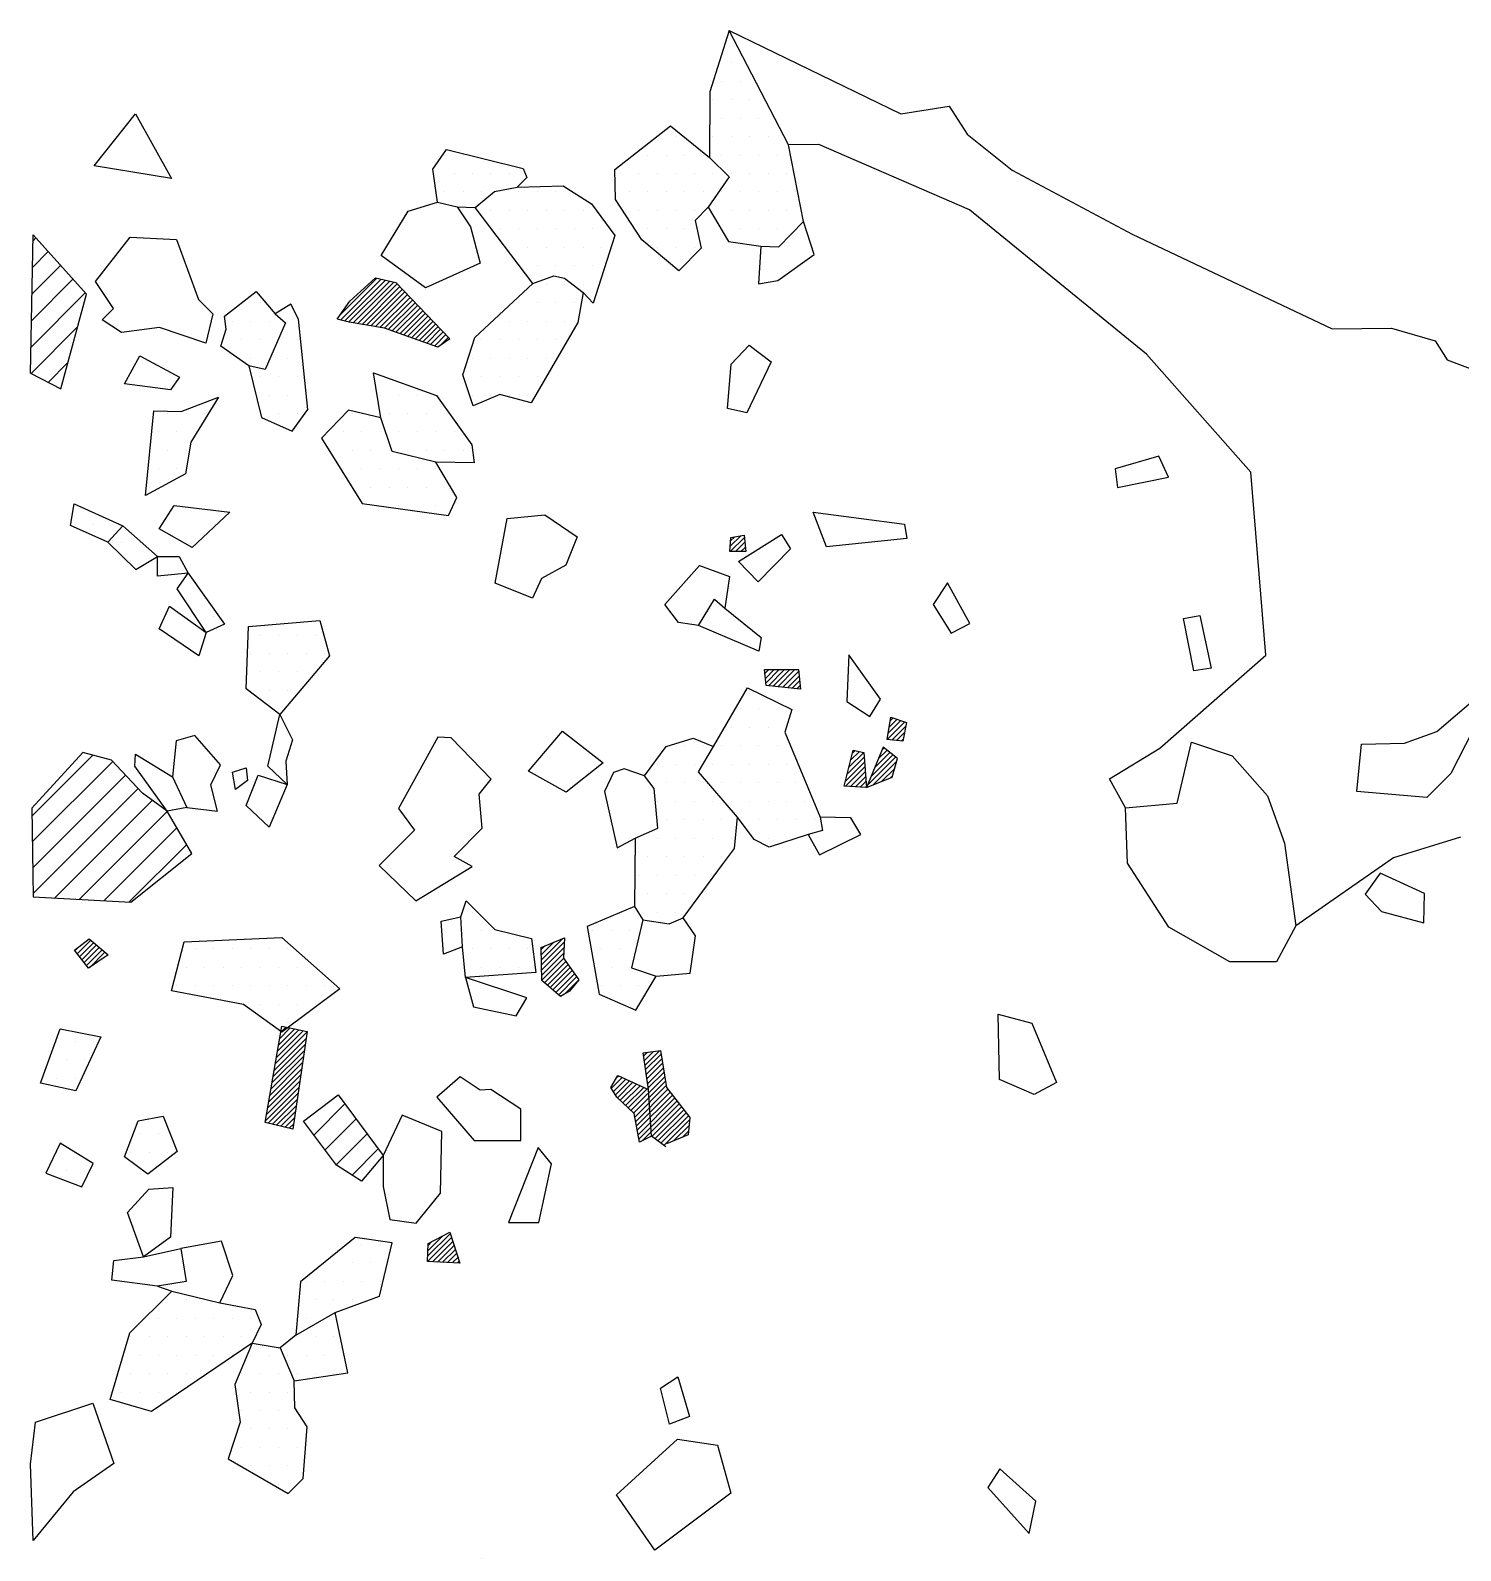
# Model space of a CAD drawing. Header units: metres. Extents: x -0.01 to 2, y -18.5 to -15.97.
# Drawn here: x -0.005 to 0.962, y -16.995 to -15.966 of the extents above; entities that cross this region are included whole.
import ezdxf

# ---------------------------------------------------------------- set-up
doc = ezdxf.new("R2010")
doc.units = ezdxf.units.M
doc.header["$LTSCALE"] = 25
doc.header["$MEASUREMENT"] = 0
doc.layers.get('0').update_dxf_attribs({"linetype": 'CONTINUOUS'})
for name, color, linetype in [('BEFUND', 1, 'CONTINUOUS'), ('FEUER', 1, 'CONTINUOUS'), ('KNOCHEN', 2, 'CONTINUOUS'), ('KNOCHENSCHRAFF', 2, 'CONTINUOUS'), ('STEINE', 4, 'CONTINUOUS'), ('STEINESCHRAFF', 4, 'CONTINUOUS')]:
    doc.layers.add(name, color=color, linetype=linetype)

# ---------------------------------------------------------------- blocks, each defined once
blk = doc.blocks.new('*X13')
at = {"color": 0}
for p, q in [((20.4, -1615.84), (22.9, -1613.34)), ((20.43, -1616.17), (23.19, -1613.41)), ((20.71, -1616.24), (23.48, -1613.47)), ((20.99, -1616.31), (23.77, -1613.54)), ((21.29, -1616.37), (24.06, -1613.6)), ((21.59, -1616.42), (24.28, -1613.73)), ((21.9, -1616.47), (24.45, -1613.91)), ((22.2, -1616.52), (24.63, -1614.09)), ((22.5, -1616.57), (24.8, -1614.27)), ((22.8, -1616.62), (24.97, -1614.45)), ((23.1, -1616.68), (25.15, -1614.64)), ((23.41, -1616.73), (25.32, -1614.82)), ((23.67, -1616.82), (25.49, -1615)), ((23.93, -1616.91), (25.66, -1615.18)), ((24.19, -1617), (25.84, -1615.36)), ((24.45, -1617.1), (26.01, -1615.54)), ((24.71, -1617.19), (26.18, -1615.72)), ((24.98, -1617.28), (26.36, -1615.9)), ((25.24, -1617.37), (26.53, -1616.08)), ((25.5, -1617.46), (26.7, -1616.26)), ((25.76, -1617.56), (26.88, -1616.44)), ((26.02, -1617.65), (27.05, -1616.62)), ((26.28, -1617.74), (27.22, -1616.8)), ((26.54, -1617.83), (27.4, -1616.98)), ((26.8, -1617.93), (27.57, -1617.16)), ((27.21, -1617.88), (27.74, -1617.34)), ((46.82, -1631.49), (47.55, -1630.77)), ((46.82, -1631.85), (47.78, -1630.89)), ((46.84, -1631.12), (47.12, -1630.84)), ((47.17, -1631.85), (47.81, -1631.21)), ((47.53, -1631.85), (47.84, -1631.54)), ((49.16, -1640.11), (49.44, -1639.84)), ((49.2, -1640.44), (49.79, -1639.84)), ((49.23, -1640.76), (50.14, -1639.84)), ((49.41, -1640.93), (50.5, -1639.84)), ((49.73, -1640.96), (50.85, -1639.84)), ((50.05, -1641), (51.2, -1639.84)), ((50.37, -1641.03), (51.44, -1639.96)), ((50.69, -1641.07), (51.48, -1640.28)), ((51, -1641.1), (51.51, -1640.59)), ((51.32, -1641.14), (51.55, -1640.91)), ((57.43, -1644.58), (58.64, -1643.37)), ((57.5, -1644.15), (58.37, -1643.28)), ((57.57, -1643.73), (58.11, -1643.19)), ((57.64, -1643.3), (57.84, -1643.1)), ((57.75, -1644.61), (58.7, -1643.66)), ((58.07, -1644.64), (58.61, -1644.1)), ((58.4, -1644.67), (58.52, -1644.54)), ((54.85, -1646.45), (55.85, -1645.45)), ((54.96, -1645.98), (55.57, -1645.38)), ((55.08, -1645.51), (55.27, -1645.32)), ((56.37, -1647.05), (57.82, -1645.6)), ((56.62, -1646.45), (57.62, -1645.44)), ((56.86, -1645.85), (57.43, -1645.29)), ((57.1, -1645.26), (57.23, -1645.13)), ((54.61, -1647.4), (55.91, -1646.1)), ((54.62, -1647.74), (55.93, -1646.43)), ((54.73, -1646.92), (55.88, -1645.77)), ((56.13, -1647.65), (58.02, -1645.75)), ((56.46, -1647.66), (58.09, -1646.04)), ((57.06, -1647.42), (57.95, -1646.53)), ((54.95, -1647.76), (55.96, -1646.75)), ((55.29, -1647.78), (55.99, -1647.08)), ((55.62, -1647.8), (56.02, -1647.4)), ((55.95, -1647.83), (56.04, -1647.73)), ((57.66, -1647.17), (57.81, -1647.03)), ((109.18, -1655.05), (111.31, -1652.92)), ((109.56, -1654.32), (110.99, -1652.89)), ((109.97, -1653.55), (110.66, -1652.86)), ((108.43, -1656.5), (111.81, -1653.13)), ((108.81, -1655.78), (111.64, -1652.94)), ((111.07, -1654.23), (111.83, -1653.46)), ((111.71, -1653.94), (111.85, -1653.8)), ((112.37, -1654.68), (113.11, -1653.95)), ((112.53, -1654.18), (112.8, -1653.9)), ((108.06, -1657.23), (110.78, -1654.51)), ((112.07, -1655.69), (113.72, -1654.05)), ((112.22, -1655.19), (113.41, -1654)), ((112.33, -1655.79), (114.02, -1654.1)), ((112.65, -1655.82), (114.32, -1654.15)), ((112.97, -1655.86), (114.63, -1654.2)), ((113.28, -1655.9), (114.74, -1654.44)), ((113.6, -1655.93), (114.57, -1654.96)), ((108.38, -1657.27), (110.61, -1655.03)), ((108.74, -1657.26), (110.45, -1655.55)), ((113.92, -1655.97), (114.41, -1655.48)), ((114.23, -1656.01), (114.25, -1655.99)), ((109.1, -1657.25), (110.29, -1656.07)), ((109.47, -1657.24), (110.12, -1656.58)), ((34.04, -1659.48), (35.48, -1658.04)), ((109.83, -1657.23), (109.96, -1657.1)), ((111.11, -1658.78), (112.4, -1657.48)), ((111.14, -1659.1), (112.76, -1657.48)), ((111.58, -1657.6), (111.7, -1657.48)), ((111.67, -1657.86), (112.05, -1657.48)), ((112.34, -1658.26), (113.11, -1657.48)), ((112.65, -1658.29), (113.46, -1657.48)), ((112.97, -1658.33), (113.82, -1657.49)), ((113.29, -1658.37), (113.94, -1657.72)), ((2.46, -1658.88), (2.76, -1658.58)), ((2.62, -1659.08), (3.54, -1658.16)), ((2.78, -1659.28), (3.74, -1658.32)), ((2.93, -1659.48), (3.93, -1658.48)), ((3.09, -1659.67), (4.12, -1658.64)), ((3.24, -1659.87), (4.31, -1658.8)), ((3.45, -1660.02), (4.5, -1658.97)), ((34.02, -1658.79), (34.26, -1658.55)), ((34.03, -1659.14), (34.87, -1658.3)), ((34.04, -1659.83), (35.58, -1658.29)), ((34.05, -1660.18), (35.57, -1658.66)), ((34.06, -1660.52), (35.56, -1659.03)), ((111.17, -1659.42), (112.2, -1658.4)), ((111.28, -1659.67), (112.16, -1658.79)), ((111.49, -1659.81), (112.31, -1659)), ((112.59, -1660.48), (114.24, -1658.83)), ((112.87, -1660.55), (114.43, -1659)), ((113.55, -1658.46), (113.94, -1658.07)), ((113.62, -1658.74), (113.94, -1658.43)), ((113.7, -1659.02), (114.06, -1658.66)), ((4.6, -1659.22), (4.7, -1659.13)), ((34.07, -1660.87), (35.55, -1659.38)), ((34.25, -1661.04), (35.7, -1659.59)), ((34.44, -1661.2), (35.84, -1659.8)), ((34.63, -1661.37), (35.99, -1660.01)), ((111.71, -1659.94), (112.49, -1659.17)), ((111.93, -1660.08), (112.67, -1659.34)), ((112.15, -1660.21), (112.86, -1659.51)), ((112.37, -1660.35), (113.43, -1659.29)), ((113.4, -1660.38), (114.24, -1659.54)), ((113.93, -1660.2), (114.01, -1660.12)), ((34.82, -1661.53), (36.13, -1660.22)), ((35.01, -1661.69), (36.27, -1660.43)), ((35.21, -1661.85), (36.42, -1660.64)), ((35.6, -1661.81), (36.53, -1660.88)), ((16.17, -1665.68), (17.63, -1664.22)), ((16.24, -1665.26), (17.34, -1664.16)), ((16.32, -1664.83), (17.04, -1664.1)), ((16.39, -1664.4), (16.75, -1664.04)), ((15.88, -1667.39), (18.07, -1665.2)), ((15.95, -1666.97), (18.13, -1664.79)), ((16.02, -1666.54), (18.19, -1664.37)), ((16.1, -1666.11), (17.92, -1664.29)), ((15.73, -1668.25), (17.94, -1666.03)), ((15.8, -1667.82), (18.01, -1665.62)), ((40.96, -1665.99), (41.21, -1665.74)), ((41.01, -1666.3), (41.62, -1665.69)), ((41.05, -1666.61), (42.02, -1665.64)), ((41.09, -1666.92), (42.14, -1665.87)), ((41.14, -1667.23), (42.19, -1666.18)), ((15.51, -1669.53), (17.76, -1667.27)), ((15.58, -1669.1), (17.82, -1666.86)), ((15.65, -1668.67), (17.88, -1666.44)), ((41.18, -1667.54), (42.24, -1666.48)), ((41.23, -1667.85), (42.29, -1666.79)), ((41.27, -1668.16), (42.34, -1667.09)), ((15.36, -1670.38), (17.64, -1668.1)), ((15.43, -1669.96), (17.7, -1667.69)), ((38.78, -1668.18), (39.51, -1667.45)), ((38.91, -1668.4), (39.75, -1667.56)), ((39.05, -1668.62), (39.99, -1667.67)), ((39.08, -1667.53), (39.27, -1667.34)), ((39.19, -1668.82), (40.23, -1667.78)), ((39.37, -1669), (40.47, -1667.9)), ((39.55, -1669.17), (40.72, -1668.01)), ((39.74, -1669.34), (40.96, -1668.12)), ((39.92, -1669.51), (41.2, -1668.23)), ((40.1, -1669.69), (42.39, -1667.4)), ((40.28, -1669.86), (42.44, -1667.7)), ((40.36, -1670.13), (42.49, -1668)), ((40.42, -1670.43), (42.6, -1668.24)), ((15.55, -1670.55), (17.58, -1668.52)), ((15.83, -1670.62), (17.52, -1668.93)), ((16.12, -1670.68), (17.46, -1669.35)), ((40.47, -1670.73), (42.76, -1668.44)), ((40.53, -1671.03), (42.91, -1668.64)), ((40.58, -1671.33), (43.06, -1668.84)), ((40.63, -1671.62), (43.22, -1669.04)), ((40.88, -1671.73), (43.37, -1669.24)), ((16.4, -1670.75), (17.4, -1669.76)), ((16.69, -1670.82), (17.34, -1670.17)), ((41.52, -1671.45), (43.53, -1669.44)), ((41.72, -1671.6), (43.68, -1669.64)), ((41.92, -1671.75), (43.84, -1669.84)), ((42.13, -1671.9), (43.99, -1670.04)), ((42.33, -1672.05), (44.07, -1670.31)), ((16.97, -1670.89), (17.28, -1670.59)), ((43, -1671.73), (44.04, -1670.7)), ((43.61, -1671.48), (44, -1671.09)), ((26.34, -1679.56), (27.88, -1678.02)), ((26.34, -1679.91), (27.96, -1678.29)), ((26.35, -1679.19), (27.36, -1678.18)), ((26.37, -1678.82), (26.63, -1678.56)), ((26.67, -1679.93), (28.05, -1678.55)), ((27.01, -1679.95), (28.13, -1678.82)), ((27.35, -1679.96), (28.22, -1679.09)), ((27.69, -1679.98), (28.3, -1679.36)), ((28.02, -1679.99), (28.39, -1679.63)), ((28.36, -1680.01), (28.47, -1679.9))]:
    blk.add_line(p, q, dxfattribs=at)
blk = doc.blocks.new('*X19')
at = {"color": 0}
for p, q in [((-0.37, -1610.81), (-0.18, -1610.61)), ((-0.4, -1612.61), (0.66, -1611.54)), ((-0.43, -1614.4), (1.49, -1612.48)), ((-0.46, -1616.2), (2.33, -1613.41)), ((-0.49, -1618), (3.17, -1614.34)), ((-0.5, -1619.78), (2.65, -1616.63)), ((0.66, -1620.39), (1.99, -1619.05)), ((-0.44, -1649.77), (3.69, -1645.64)), ((-0.42, -1651.51), (5.03, -1646.06)), ((-0.39, -1653.25), (5.88, -1646.98)), ((-0.36, -1654.99), (6.74, -1647.89)), ((1.1, -1655.3), (7.7, -1648.7)), ((2.77, -1655.39), (8.72, -1649.45)), ((4.45, -1655.48), (9.37, -1650.56)), ((6.13, -1655.57), (10.03, -1651.68)), ((18.65, -1671.34), (20.74, -1669.24)), ((19.4, -1672.35), (21.5, -1670.26)), ((20.15, -1673.37), (22.25, -1671.27)), ((21.22, -1674.07), (23, -1672.29))]:
    blk.add_line(p, q, dxfattribs=at)
blk = doc.blocks.new('*X21')
at = {"color": 0}
for p, q in [((21.875, -1678.75), (21.875, -1678.75)), ((23.125, -1678.75), (23.125, -1678.75)), ((20, -1680), (20, -1680)), ((21.25, -1680), (21.25, -1680)), ((22.5, -1680), (22.5, -1680)), ((18.125, -1681.25), (18.125, -1681.25)), ((19.375, -1681.25), (19.375, -1681.25)), ((20.625, -1681.25), (20.625, -1681.25)), ((21.875, -1681.25), (21.875, -1681.25)), ((23.125, -1681.25), (23.125, -1681.25)), ((8.75, -1682.5), (8.75, -1682.5)), ((10, -1682.5), (10, -1682.5)), ((11.25, -1682.5), (11.25, -1682.5)), ((18.75, -1682.5), (18.75, -1682.5)), ((20, -1682.5), (20, -1682.5)), ((21.25, -1682.5), (21.25, -1682.5)), ((8.125, -1683.75), (8.125, -1683.75)), ((9.375, -1683.75), (9.375, -1683.75)), ((10.625, -1683.75), (10.625, -1683.75)), ((11.875, -1683.75), (11.875, -1683.75)), ((13.125, -1683.75), (13.125, -1683.75)), ((14.375, -1683.75), (14.375, -1683.75)), ((18.125, -1683.75), (18.125, -1683.75)), ((19.375, -1683.75), (19.375, -1683.75)), ((6.25, -1685), (6.25, -1685)), ((7.5, -1685), (7.5, -1685)), ((8.75, -1685), (8.75, -1685)), ((10, -1685), (10, -1685)), ((11.25, -1685), (11.25, -1685)), ((12.5, -1685), (12.5, -1685)), ((13.75, -1685), (13.75, -1685)), ((17.5, -1685), (17.5, -1685)), ((18.75, -1685), (18.75, -1685)), ((20, -1685), (20, -1685)), ((6.875, -1686.25), (6.875, -1686.25)), ((8.125, -1686.25), (8.125, -1686.25)), ((9.375, -1686.25), (9.375, -1686.25)), ((10.625, -1686.25), (10.625, -1686.25)), ((11.875, -1686.25), (11.875, -1686.25)), ((13.125, -1686.25), (13.125, -1686.25)), ((14.375, -1686.25), (14.375, -1686.25)), ((15.625, -1686.25), (15.625, -1686.25)), ((16.875, -1686.25), (16.875, -1686.25)), ((18.125, -1686.25), (18.125, -1686.25)), ((19.375, -1686.25), (19.375, -1686.25)), ((20.625, -1686.25), (20.625, -1686.25)), ((6.25, -1687.5), (6.25, -1687.5)), ((7.5, -1687.5), (7.5, -1687.5)), ((8.75, -1687.5), (8.75, -1687.5)), ((10, -1687.5), (10, -1687.5)), ((11.25, -1687.5), (11.25, -1687.5)), ((13.75, -1687.5), (13.75, -1687.5)), ((15, -1687.5), (15, -1687.5)), ((16.25, -1687.5), (16.25, -1687.5)), ((17.5, -1687.5), (17.5, -1687.5)), ((18.75, -1687.5), (18.75, -1687.5)), ((20, -1687.5), (20, -1687.5)), ((5.625, -1688.75), (5.625, -1688.75)), ((6.875, -1688.75), (6.875, -1688.75)), ((8.125, -1688.75), (8.125, -1688.75)), ((9.375, -1688.75), (9.375, -1688.75)), ((14.375, -1688.75), (14.375, -1688.75)), ((15.625, -1688.75), (15.625, -1688.75)), ((16.875, -1688.75), (16.875, -1688.75)), ((7.5, -1690), (7.5, -1690)), ((13.75, -1690), (13.75, -1690)), ((15, -1690), (15, -1690)), ((16.25, -1690), (16.25, -1690)), ((14.375, -1691.25), (14.375, -1691.25)), ((15.625, -1691.25), (15.625, -1691.25)), ((16.875, -1691.25), (16.875, -1691.25)), ((18.125, -1691.25), (18.125, -1691.25)), ((13.75, -1692.5), (13.75, -1692.5)), ((15, -1692.5), (15, -1692.5)), ((16.25, -1692.5), (16.25, -1692.5)), ((17.5, -1692.5), (17.5, -1692.5)), ((14.375, -1693.75), (14.375, -1693.75)), ((15.625, -1693.75), (15.625, -1693.75)), ((16.875, -1693.75), (16.875, -1693.75)), ((16.25, -1695), (16.25, -1695)), ((17.5, -1695), (17.5, -1695)), ((30, -1700), (30, -1700)), ((25.625, -1701.25), (25.625, -1701.25)), ((26.875, -1701.25), (26.875, -1701.25)), ((28.125, -1701.25), (28.125, -1701.25)), ((29.375, -1701.25), (29.375, -1701.25)), ((30.625, -1701.25), (30.625, -1701.25)), ((21.25, -1702.5), (21.25, -1702.5)), ((22.5, -1702.5), (22.5, -1702.5)), ((25, -1702.5), (25, -1702.5)), ((26.25, -1702.5), (26.25, -1702.5)), ((27.5, -1702.5), (27.5, -1702.5)), ((28.75, -1702.5), (28.75, -1702.5)), ((30, -1702.5), (30, -1702.5)), ((19.375, -1703.75), (19.375, -1703.75)), ((20.625, -1703.75), (20.625, -1703.75)), ((21.875, -1703.75), (21.875, -1703.75)), ((23.125, -1703.75), (23.125, -1703.75)), ((24.375, -1703.75), (24.375, -1703.75)), ((25.625, -1703.75), (25.625, -1703.75)), ((26.875, -1703.75), (26.875, -1703.75)), ((28.125, -1703.75), (28.125, -1703.75)), ((29.375, -1703.75), (29.375, -1703.75)), ((18.75, -1705), (18.75, -1705)), ((20, -1705), (20, -1705)), ((23.75, -1705), (23.75, -1705)), ((25, -1705), (25, -1705)), ((26.25, -1705), (26.25, -1705)), ((27.5, -1705), (27.5, -1705)), ((28.75, -1705), (28.75, -1705)), ((24.375, -1706.25), (24.375, -1706.25)), ((25.625, -1706.25), (25.625, -1706.25)), ((26.875, -1706.25), (26.875, -1706.25)), ((28.125, -1706.25), (28.125, -1706.25)), ((23.75, -1707.5), (23.75, -1707.5)), ((25, -1707.5), (25, -1707.5)), ((26.25, -1707.5), (26.25, -1707.5)), ((27.5, -1707.5), (27.5, -1707.5)), ((25.625, -1708.75), (25.625, -1708.75)), ((69.375, -1708.75), (69.375, -1708.75)), ((70.625, -1708.75), (70.625, -1708.75)), ((71.875, -1708.75), (71.875, -1708.75)), ((68.75, -1710), (68.75, -1710)), ((70, -1710), (70, -1710)), ((71.25, -1710), (71.25, -1710)), ((72.5, -1710), (72.5, -1710)), ((68.125, -1711.25), (68.125, -1711.25)), ((69.375, -1711.25), (69.375, -1711.25)), ((70.625, -1711.25), (70.625, -1711.25)), ((71.875, -1711.25), (71.875, -1711.25)), ((68.75, -1712.5), (68.75, -1712.5)), ((70, -1712.5), (70, -1712.5)), ((71.25, -1712.5), (71.25, -1712.5)), ((72.5, -1712.5), (72.5, -1712.5)), ((71.875, -1713.75), (71.875, -1713.75)), ((41.25, -1715), (41.25, -1715)), ((40.625, -1716.25), (40.625, -1716.25)), ((41.875, -1716.25), (41.875, -1716.25)), ((43.125, -1716.25), (43.125, -1716.25)), ((38.75, -1717.5), (38.75, -1717.5)), ((40, -1717.5), (40, -1717.5)), ((41.25, -1717.5), (41.25, -1717.5)), ((42.5, -1717.5), (42.5, -1717.5)), ((43.75, -1717.5), (43.75, -1717.5)), ((38.125, -1718.75), (38.125, -1718.75)), ((39.375, -1718.75), (39.375, -1718.75)), ((40.625, -1718.75), (40.625, -1718.75)), ((41.875, -1718.75), (41.875, -1718.75)), ((43.125, -1718.75), (43.125, -1718.75)), ((37.5, -1720), (37.5, -1720)), ((38.75, -1720), (38.75, -1720)), ((40, -1720), (40, -1720)), ((41.25, -1720), (41.25, -1720)), ((42.5, -1720), (42.5, -1720)), ((43.75, -1720), (43.75, -1720)), ((36.875, -1721.25), (36.875, -1721.25)), ((38.125, -1721.25), (38.125, -1721.25)), ((39.375, -1721.25), (39.375, -1721.25)), ((40.625, -1721.25), (40.625, -1721.25)), ((41.875, -1721.25), (41.875, -1721.25)), ((43.125, -1721.25), (43.125, -1721.25)), ((37.5, -1722.5), (37.5, -1722.5)), ((38.75, -1722.5), (38.75, -1722.5)), ((40, -1722.5), (40, -1722.5)), ((41.25, -1722.5), (41.25, -1722.5)), ((42.5, -1722.5), (42.5, -1722.5)), ((43.75, -1722.5), (43.75, -1722.5)), ((36.875, -1723.75), (36.875, -1723.75)), ((38.125, -1723.75), (38.125, -1723.75)), ((39.375, -1723.75), (39.375, -1723.75)), ((40.625, -1723.75), (40.625, -1723.75)), ((41.875, -1723.75), (41.875, -1723.75)), ((43.125, -1723.75), (43.125, -1723.75)), ((37.5, -1725), (37.5, -1725)), ((38.75, -1725), (38.75, -1725)), ((40, -1725), (40, -1725)), ((41.25, -1725), (41.25, -1725)), ((42.5, -1725), (42.5, -1725)), ((43.75, -1725), (43.75, -1725)), ((38.125, -1726.25), (38.125, -1726.25)), ((39.375, -1726.25), (39.375, -1726.25)), ((40.625, -1726.25), (40.625, -1726.25)), ((41.875, -1726.25), (41.875, -1726.25)), ((43.125, -1726.25), (43.125, -1726.25)), ((37.5, -1727.5), (37.5, -1727.5)), ((38.75, -1727.5), (38.75, -1727.5)), ((40, -1727.5), (40, -1727.5)), ((41.25, -1727.5), (41.25, -1727.5)), ((42.5, -1727.5), (42.5, -1727.5)), ((43.75, -1727.5), (43.75, -1727.5)), ((38.125, -1728.75), (38.125, -1728.75)), ((39.375, -1728.75), (39.375, -1728.75)), ((40.625, -1728.75), (40.625, -1728.75)), ((41.875, -1728.75), (41.875, -1728.75)), ((43.125, -1728.75), (43.125, -1728.75)), ((41.25, -1730), (41.25, -1730)), ((42.5, -1730), (42.5, -1730)), ((43.75, -1730), (43.75, -1730)), ((25.625, -1731.25), (25.625, -1731.25)), ((26.875, -1731.25), (26.875, -1731.25)), ((28.125, -1731.25), (28.125, -1731.25)), ((29.375, -1731.25), (29.375, -1731.25)), ((25, -1732.5), (25, -1732.5)), ((26.25, -1732.5), (26.25, -1732.5)), ((27.5, -1732.5), (27.5, -1732.5)), ((28.75, -1732.5), (28.75, -1732.5)), ((25.625, -1733.75), (25.625, -1733.75)), ((26.875, -1733.75), (26.875, -1733.75)), ((28.125, -1733.75), (28.125, -1733.75)), ((29.375, -1733.75), (29.375, -1733.75)), ((25, -1735), (25, -1735)), ((26.25, -1735), (26.25, -1735)), ((27.5, -1735), (27.5, -1735)), ((28.75, -1735), (28.75, -1735)), ((26.875, -1736.25), (26.875, -1736.25)), ((28.125, -1736.25), (28.125, -1736.25)), ((26.25, -1737.5), (26.25, -1737.5)), ((27.5, -1737.5), (27.5, -1737.5)), ((26.875, -1738.75), (26.875, -1738.75)), ((28.125, -1738.75), (28.125, -1738.75))]:
    blk.add_line(p, q, dxfattribs=at)
blk = doc.blocks.new('*X23')
at = {"color": 0}
for p, q in [((46.875, -1598.75), (46.875, -1598.75)), ((46.25, -1600), (46.25, -1600)), ((47.5, -1600), (47.5, -1600)), ((45.625, -1601.25), (45.625, -1601.25)), ((46.875, -1601.25), (46.875, -1601.25)), ((48.125, -1601.25), (48.125, -1601.25)), ((46.25, -1602.5), (46.25, -1602.5)), ((47.5, -1602.5), (47.5, -1602.5)), ((48.75, -1602.5), (48.75, -1602.5)), ((41.875, -1603.75), (41.875, -1603.75)), ((43.125, -1603.75), (43.125, -1603.75)), ((45.625, -1603.75), (45.625, -1603.75)), ((46.875, -1603.75), (46.875, -1603.75)), ((48.125, -1603.75), (48.125, -1603.75)), ((49.375, -1603.75), (49.375, -1603.75)), ((27.5, -1605), (27.5, -1605)), ((28.75, -1605), (28.75, -1605)), ((41.25, -1605), (41.25, -1605)), ((42.5, -1605), (42.5, -1605)), ((43.75, -1605), (43.75, -1605)), ((45, -1605), (45, -1605)), ((46.25, -1605), (46.25, -1605)), ((47.5, -1605), (47.5, -1605)), ((48.75, -1605), (48.75, -1605)), ((50, -1605), (50, -1605)), ((26.875, -1606.25), (26.875, -1606.25)), ((28.125, -1606.25), (28.125, -1606.25)), ((29.375, -1606.25), (29.375, -1606.25)), ((30.625, -1606.25), (30.625, -1606.25)), ((31.875, -1606.25), (31.875, -1606.25)), ((39.375, -1606.25), (39.375, -1606.25)), ((40.625, -1606.25), (40.625, -1606.25)), ((41.875, -1606.25), (41.875, -1606.25)), ((43.125, -1606.25), (43.125, -1606.25)), ((44.375, -1606.25), (44.375, -1606.25)), ((45.625, -1606.25), (45.625, -1606.25)), ((46.875, -1606.25), (46.875, -1606.25)), ((48.125, -1606.25), (48.125, -1606.25)), ((49.375, -1606.25), (49.375, -1606.25)), ((50.625, -1606.25), (50.625, -1606.25)), ((27.5, -1607.5), (27.5, -1607.5)), ((28.75, -1607.5), (28.75, -1607.5)), ((30, -1607.5), (30, -1607.5)), ((31.25, -1607.5), (31.25, -1607.5)), ((32.5, -1607.5), (32.5, -1607.5)), ((33.75, -1607.5), (33.75, -1607.5)), ((35, -1607.5), (35, -1607.5)), ((40, -1607.5), (40, -1607.5)), ((41.25, -1607.5), (41.25, -1607.5)), ((42.5, -1607.5), (42.5, -1607.5)), ((43.75, -1607.5), (43.75, -1607.5)), ((45, -1607.5), (45, -1607.5)), ((46.25, -1607.5), (46.25, -1607.5)), ((47.5, -1607.5), (47.5, -1607.5)), ((48.75, -1607.5), (48.75, -1607.5)), ((50, -1607.5), (50, -1607.5)), ((51.25, -1607.5), (51.25, -1607.5)), ((30.625, -1608.75), (30.625, -1608.75)), ((31.875, -1608.75), (31.875, -1608.75)), ((33.125, -1608.75), (33.125, -1608.75)), ((34.375, -1608.75), (34.375, -1608.75)), ((35.625, -1608.75), (35.625, -1608.75)), ((36.875, -1608.75), (36.875, -1608.75)), ((40.625, -1608.75), (40.625, -1608.75)), ((41.875, -1608.75), (41.875, -1608.75)), ((43.125, -1608.75), (43.125, -1608.75)), ((44.375, -1608.75), (44.375, -1608.75)), ((45.625, -1608.75), (45.625, -1608.75)), ((46.875, -1608.75), (46.875, -1608.75)), ((48.125, -1608.75), (48.125, -1608.75)), ((49.375, -1608.75), (49.375, -1608.75)), ((50.625, -1608.75), (50.625, -1608.75)), ((31.25, -1610), (31.25, -1610)), ((32.5, -1610), (32.5, -1610)), ((33.75, -1610), (33.75, -1610)), ((35, -1610), (35, -1610)), ((36.25, -1610), (36.25, -1610)), ((37.5, -1610), (37.5, -1610)), ((41.25, -1610), (41.25, -1610)), ((42.5, -1610), (42.5, -1610)), ((43.75, -1610), (43.75, -1610)), ((46.25, -1610), (46.25, -1610)), ((47.5, -1610), (47.5, -1610)), ((48.75, -1610), (48.75, -1610)), ((50, -1610), (50, -1610)), ((51.25, -1610), (51.25, -1610)), ((31.875, -1611.25), (31.875, -1611.25)), ((33.125, -1611.25), (33.125, -1611.25)), ((34.375, -1611.25), (34.375, -1611.25)), ((35.625, -1611.25), (35.625, -1611.25)), ((36.875, -1611.25), (36.875, -1611.25)), ((38.125, -1611.25), (38.125, -1611.25)), ((41.875, -1611.25), (41.875, -1611.25)), ((43.125, -1611.25), (43.125, -1611.25)), ((44.375, -1611.25), (44.375, -1611.25)), ((33.75, -1612.5), (33.75, -1612.5)), ((35, -1612.5), (35, -1612.5)), ((36.25, -1612.5), (36.25, -1612.5)), ((37.5, -1612.5), (37.5, -1612.5)), ((34.375, -1613.75), (34.375, -1613.75)), ((35.625, -1613.75), (35.625, -1613.75)), ((36.875, -1613.75), (36.875, -1613.75)), ((15, -1615), (15, -1615)), ((32.5, -1615), (32.5, -1615)), ((33.75, -1615), (33.75, -1615)), ((35, -1615), (35, -1615)), ((36.25, -1615), (36.25, -1615)), ((13.125, -1616.25), (13.125, -1616.25)), ((14.375, -1616.25), (14.375, -1616.25)), ((15.625, -1616.25), (15.625, -1616.25)), ((16.875, -1616.25), (16.875, -1616.25)), ((31.875, -1616.25), (31.875, -1616.25)), ((33.125, -1616.25), (33.125, -1616.25)), ((34.375, -1616.25), (34.375, -1616.25)), ((35.625, -1616.25), (35.625, -1616.25)), ((12.5, -1617.5), (12.5, -1617.5)), ((13.75, -1617.5), (13.75, -1617.5)), ((15, -1617.5), (15, -1617.5)), ((16.25, -1617.5), (16.25, -1617.5)), ((17.5, -1617.5), (17.5, -1617.5)), ((30, -1617.5), (30, -1617.5)), ((31.25, -1617.5), (31.25, -1617.5)), ((32.5, -1617.5), (32.5, -1617.5)), ((33.75, -1617.5), (33.75, -1617.5)), ((35, -1617.5), (35, -1617.5)), ((14.375, -1618.75), (14.375, -1618.75)), ((15.625, -1618.75), (15.625, -1618.75)), ((16.875, -1618.75), (16.875, -1618.75)), ((29.375, -1618.75), (29.375, -1618.75)), ((30.625, -1618.75), (30.625, -1618.75)), ((31.875, -1618.75), (31.875, -1618.75)), ((33.125, -1618.75), (33.125, -1618.75)), ((34.375, -1618.75), (34.375, -1618.75)), ((15, -1620), (15, -1620)), ((16.25, -1620), (16.25, -1620)), ((17.5, -1620), (17.5, -1620)), ((30, -1620), (30, -1620)), ((31.25, -1620), (31.25, -1620)), ((32.5, -1620), (32.5, -1620)), ((33.75, -1620), (33.75, -1620)), ((15.625, -1621.25), (15.625, -1621.25)), ((16.875, -1621.25), (16.875, -1621.25)), ((18.125, -1621.25), (18.125, -1621.25)), ((23.125, -1621.25), (23.125, -1621.25)), ((24.375, -1621.25), (24.375, -1621.25)), ((25.625, -1621.25), (25.625, -1621.25)), ((26.875, -1621.25), (26.875, -1621.25)), ((29.375, -1621.25), (29.375, -1621.25)), ((30.625, -1621.25), (30.625, -1621.25)), ((31.875, -1621.25), (31.875, -1621.25)), ((33.125, -1621.25), (33.125, -1621.25)), ((8.75, -1622.5), (8.75, -1622.5)), ((10, -1622.5), (10, -1622.5)), ((11.25, -1622.5), (11.25, -1622.5)), ((16.25, -1622.5), (16.25, -1622.5)), ((17.5, -1622.5), (17.5, -1622.5)), ((21.25, -1622.5), (21.25, -1622.5)), ((23.75, -1622.5), (23.75, -1622.5)), ((25, -1622.5), (25, -1622.5)), ((26.25, -1622.5), (26.25, -1622.5)), ((27.5, -1622.5), (27.5, -1622.5)), ((8.125, -1623.75), (8.125, -1623.75)), ((9.375, -1623.75), (9.375, -1623.75)), ((10.625, -1623.75), (10.625, -1623.75)), ((20.625, -1623.75), (20.625, -1623.75)), ((21.875, -1623.75), (21.875, -1623.75)), ((23.125, -1623.75), (23.125, -1623.75)), ((24.375, -1623.75), (24.375, -1623.75)), ((25.625, -1623.75), (25.625, -1623.75)), ((26.875, -1623.75), (26.875, -1623.75)), ((28.125, -1623.75), (28.125, -1623.75)), ((8.75, -1625), (8.75, -1625)), ((10, -1625), (10, -1625)), ((20, -1625), (20, -1625)), ((21.25, -1625), (21.25, -1625)), ((22.5, -1625), (22.5, -1625)), ((23.75, -1625), (23.75, -1625)), ((25, -1625), (25, -1625)), ((26.25, -1625), (26.25, -1625)), ((27.5, -1625), (27.5, -1625)), ((28.75, -1625), (28.75, -1625)), ((8.125, -1626.25), (8.125, -1626.25)), ((9.375, -1626.25), (9.375, -1626.25)), ((20.625, -1626.25), (20.625, -1626.25)), ((21.875, -1626.25), (21.875, -1626.25)), ((23.125, -1626.25), (23.125, -1626.25)), ((24.375, -1626.25), (24.375, -1626.25)), ((25.625, -1626.25), (25.625, -1626.25)), ((26.875, -1626.25), (26.875, -1626.25)), ((7.5, -1627.5), (7.5, -1627.5)), ((21.25, -1627.5), (21.25, -1627.5)), ((22.5, -1627.5), (22.5, -1627.5)), ((23.75, -1627.5), (23.75, -1627.5)), ((25, -1627.5), (25, -1627.5)), ((26.25, -1627.5), (26.25, -1627.5)), ((27.5, -1627.5), (27.5, -1627.5)), ((23.125, -1628.75), (23.125, -1628.75)), ((24.375, -1628.75), (24.375, -1628.75)), ((25.625, -1628.75), (25.625, -1628.75)), ((26.875, -1628.75), (26.875, -1628.75)), ((2.5, -1630), (2.5, -1630)), ((3.75, -1630), (3.75, -1630)), ((5, -1630), (5, -1630)), ((5.625, -1631.25), (5.625, -1631.25)), ((6.875, -1631.25), (6.875, -1631.25)), ((6.25, -1632.5), (6.25, -1632.5)), ((7.5, -1632.5), (7.5, -1632.5)), ((10, -1635), (10, -1635)), ((11.25, -1635), (11.25, -1635)), ((11.875, -1636.25), (11.875, -1636.25)), ((15, -1637.5), (15, -1637.5)), ((16.25, -1637.5), (16.25, -1637.5)), ((17.5, -1637.5), (17.5, -1637.5)), ((18.75, -1637.5), (18.75, -1637.5)), ((14.375, -1638.75), (14.375, -1638.75)), ((15.625, -1638.75), (15.625, -1638.75)), ((16.875, -1638.75), (16.875, -1638.75)), ((18.125, -1638.75), (18.125, -1638.75)), ((19.375, -1638.75), (19.375, -1638.75)), ((15, -1640), (15, -1640)), ((16.25, -1640), (16.25, -1640)), ((17.5, -1640), (17.5, -1640)), ((18.75, -1640), (18.75, -1640)), ((14.375, -1641.25), (14.375, -1641.25)), ((15.625, -1641.25), (15.625, -1641.25)), ((16.875, -1641.25), (16.875, -1641.25)), ((48.125, -1641.25), (48.125, -1641.25)), ((16.25, -1642.5), (16.25, -1642.5)), ((47.5, -1642.5), (47.5, -1642.5)), ((48.75, -1642.5), (48.75, -1642.5)), ((50, -1642.5), (50, -1642.5)), ((46.875, -1643.75), (46.875, -1643.75)), ((48.125, -1643.75), (48.125, -1643.75)), ((49.375, -1643.75), (49.375, -1643.75)), ((43.75, -1645), (43.75, -1645)), ((45, -1645), (45, -1645)), ((46.25, -1645), (46.25, -1645)), ((47.5, -1645), (47.5, -1645)), ((48.75, -1645), (48.75, -1645)), ((50, -1645), (50, -1645)), ((41.875, -1646.25), (41.875, -1646.25)), ((43.125, -1646.25), (43.125, -1646.25)), ((44.375, -1646.25), (44.375, -1646.25)), ((45.625, -1646.25), (45.625, -1646.25)), ((46.875, -1646.25), (46.875, -1646.25)), ((48.125, -1646.25), (48.125, -1646.25)), ((49.375, -1646.25), (49.375, -1646.25)), ((50.625, -1646.25), (50.625, -1646.25)), ((42.5, -1647.5), (42.5, -1647.5)), ((43.75, -1647.5), (43.75, -1647.5)), ((45, -1647.5), (45, -1647.5)), ((46.25, -1647.5), (46.25, -1647.5)), ((47.5, -1647.5), (47.5, -1647.5)), ((48.75, -1647.5), (48.75, -1647.5)), ((50, -1647.5), (50, -1647.5)), ((51.25, -1647.5), (51.25, -1647.5)), ((41.875, -1648.75), (41.875, -1648.75)), ((43.125, -1648.75), (43.125, -1648.75)), ((44.375, -1648.75), (44.375, -1648.75)), ((45.625, -1648.75), (45.625, -1648.75)), ((46.875, -1648.75), (46.875, -1648.75)), ((48.125, -1648.75), (48.125, -1648.75)), ((49.375, -1648.75), (49.375, -1648.75)), ((50.625, -1648.75), (50.625, -1648.75)), ((51.875, -1648.75), (51.875, -1648.75)), ((42.5, -1650), (42.5, -1650)), ((43.75, -1650), (43.75, -1650)), ((45, -1650), (45, -1650)), ((46.25, -1650), (46.25, -1650)), ((47.5, -1650), (47.5, -1650)), ((48.75, -1650), (48.75, -1650)), ((50, -1650), (50, -1650)), ((51.25, -1650), (51.25, -1650)), ((52.5, -1650), (52.5, -1650)), ((40.625, -1651.25), (40.625, -1651.25)), ((41.875, -1651.25), (41.875, -1651.25)), ((43.125, -1651.25), (43.125, -1651.25)), ((44.375, -1651.25), (44.375, -1651.25)), ((45.625, -1651.25), (45.625, -1651.25)), ((46.875, -1651.25), (46.875, -1651.25)), ((49.375, -1651.25), (49.375, -1651.25)), ((50.625, -1651.25), (50.625, -1651.25)), ((41.25, -1652.5), (41.25, -1652.5)), ((42.5, -1652.5), (42.5, -1652.5)), ((43.75, -1652.5), (43.75, -1652.5)), ((45, -1652.5), (45, -1652.5)), ((46.25, -1652.5), (46.25, -1652.5)), ((40.625, -1653.75), (40.625, -1653.75)), ((41.875, -1653.75), (41.875, -1653.75)), ((43.125, -1653.75), (43.125, -1653.75)), ((44.375, -1653.75), (44.375, -1653.75)), ((45.625, -1653.75), (45.625, -1653.75)), ((41.25, -1655), (41.25, -1655)), ((42.5, -1655), (42.5, -1655)), ((43.75, -1655), (43.75, -1655)), ((29.375, -1656.25), (29.375, -1656.25)), ((40.625, -1656.25), (40.625, -1656.25)), ((41.875, -1656.25), (41.875, -1656.25)), ((43.125, -1656.25), (43.125, -1656.25)), ((27.5, -1657.5), (27.5, -1657.5)), ((28.75, -1657.5), (28.75, -1657.5)), ((30, -1657.5), (30, -1657.5)), ((37.5, -1657.5), (37.5, -1657.5)), ((38.75, -1657.5), (38.75, -1657.5)), ((40, -1657.5), (40, -1657.5)), ((10.625, -1658.75), (10.625, -1658.75)), ((11.875, -1658.75), (11.875, -1658.75)), ((13.125, -1658.75), (13.125, -1658.75)), ((14.375, -1658.75), (14.375, -1658.75)), ((15.625, -1658.75), (15.625, -1658.75)), ((16.875, -1658.75), (16.875, -1658.75)), ((28.125, -1658.75), (28.125, -1658.75)), ((29.375, -1658.75), (29.375, -1658.75)), ((30.625, -1658.75), (30.625, -1658.75)), ((31.875, -1658.75), (31.875, -1658.75)), ((33.125, -1658.75), (33.125, -1658.75)), ((38.125, -1658.75), (38.125, -1658.75)), ((39.375, -1658.75), (39.375, -1658.75)), ((10, -1660), (10, -1660)), ((11.25, -1660), (11.25, -1660)), ((12.5, -1660), (12.5, -1660)), ((13.75, -1660), (13.75, -1660)), ((15, -1660), (15, -1660)), ((16.25, -1660), (16.25, -1660)), ((17.5, -1660), (17.5, -1660)), ((18.75, -1660), (18.75, -1660)), ((30, -1660), (30, -1660)), ((31.25, -1660), (31.25, -1660)), ((32.5, -1660), (32.5, -1660)), ((38.75, -1660), (38.75, -1660)), ((40, -1660), (40, -1660)), ((9.375, -1661.25), (9.375, -1661.25)), ((10.625, -1661.25), (10.625, -1661.25)), ((11.875, -1661.25), (11.875, -1661.25)), ((13.125, -1661.25), (13.125, -1661.25)), ((14.375, -1661.25), (14.375, -1661.25)), ((15.625, -1661.25), (15.625, -1661.25)), ((16.875, -1661.25), (16.875, -1661.25)), ((18.125, -1661.25), (18.125, -1661.25)), ((19.375, -1661.25), (19.375, -1661.25)), ((38.125, -1661.25), (38.125, -1661.25)), ((39.375, -1661.25), (39.375, -1661.25)), ((40.625, -1661.25), (40.625, -1661.25)), ((15, -1662.5), (15, -1662.5)), ((16.25, -1662.5), (16.25, -1662.5)), ((17.5, -1662.5), (17.5, -1662.5)), ((18.75, -1662.5), (18.75, -1662.5)), ((40, -1662.5), (40, -1662.5)), ((15.625, -1663.75), (15.625, -1663.75)), ((16.875, -1663.75), (16.875, -1663.75)), ((1.25, -1665), (1.25, -1665)), ((2.5, -1665), (2.5, -1665)), ((3.75, -1665), (3.75, -1665)), ((1.875, -1666.25), (1.875, -1666.25)), ((3.125, -1666.25), (3.125, -1666.25)), ((1.25, -1667.5), (1.25, -1667.5)), ((2.5, -1667.5), (2.5, -1667.5)), ((6.875, -1671.25), (6.875, -1671.25)), ((8.125, -1671.25), (8.125, -1671.25)), ((1.25, -1672.5), (1.25, -1672.5)), ((6.25, -1672.5), (6.25, -1672.5)), ((7.5, -1672.5), (7.5, -1672.5)), ((8.75, -1672.5), (8.75, -1672.5)), ((0.625, -1673.75), (0.625, -1673.75)), ((1.875, -1673.75), (1.875, -1673.75)), ((3.125, -1673.75), (3.125, -1673.75))]:
    blk.add_line(p, q, dxfattribs=at)

msp = doc.modelspace()

# ---------------------------------------------------------------- linework, layer by layer
at = {"layer": 'BEFUND'}
for points in [[(0.4675, -15.9656), (0.5837, -16.022), (0.6163, -16.017), (0.6285, -16.0358), (0.659, -16.0602), (0.7403, -16.1035), (0.8756, -16.1677), (0.9158, -16.1672), (0.9453, -16.1759), (0.9534, -16.1886), (1.0501, -16.2253)], [(0.7356, -16.4919), (0.7248, -16.4723), (0.7589, -16.4515), (0.8307, -16.3885), (0.8206, -16.2648), (0.75, -16.1849), (0.63, -16.0872), (0.5282, -16.0428), (0.5076, -16.043)], [(0.9625, -16.5119), (0.9171, -16.5259), (0.851, -16.5718)]]:
    msp.add_lwpolyline(points, dxfattribs=at)
at = {"layer": 'FEUER'}
for points in [[(-0.0053, -16.1976), (-0.0036, -16.104)], [(-0.0045, -16.4922), (-0.0036, -16.5522)]]:
    msp.add_lwpolyline(points, dxfattribs=at)
at = {"layer": 'KNOCHEN'}
for points in [[(0.2021, -16.1612), (0.2107, -16.149), (0.228, -16.1332), (0.2418, -16.1363), (0.2784, -16.1744), (0.2702, -16.18), (0.2341, -16.1673), (0.2102, -16.1632), (0.2021, -16.1612)], [(0.4787, -16.3185), (0.468, -16.3185), (0.4686, -16.3089), (0.4777, -16.3073), (0.4787, -16.3185)], [(0.4924, -16.4091), (0.4914, -16.3984), (0.5143, -16.3984), (0.5158, -16.4117), (0.4924, -16.4091)], [(0.5743, -16.4458), (0.5768, -16.4305), (0.5875, -16.4341), (0.585, -16.4468), (0.5743, -16.4458)], [(0.5605, -16.4783), (0.5453, -16.4773), (0.5514, -16.4529), (0.5585, -16.4544), (0.5605, -16.4783)], [(0.5814, -16.4585), (0.5717, -16.4509), (0.5605, -16.4783), (0.5778, -16.4712), (0.5814, -16.4585)], [(0.3534, -16.6196), (0.3407, -16.6089), (0.3402, -16.5865), (0.356, -16.5799), (0.3554, -16.5937), (0.3656, -16.6084), (0.3595, -16.6161), (0.3534, -16.6196)], [(0.0339, -16.6006), (0.0243, -16.5884), (0.0344, -16.5807), (0.0472, -16.5914), (0.0339, -16.6006)], [(0.1722, -16.7095), (0.1534, -16.7049), (0.1646, -16.6398), (0.1819, -16.6434), (0.1722, -16.7095)], [(0.4245, -16.7214), (0.4149, -16.7143), (0.4129, -16.6827), (0.4093, -16.6578), (0.421, -16.6563), (0.4251, -16.6812), (0.4408, -16.7016), (0.4398, -16.7133), (0.425, -16.7194)], [(0.4149, -16.7143), (0.4067, -16.7183), (0.4032, -16.699), (0.3915, -16.6878), (0.3874, -16.6812), (0.392, -16.6731), (0.4129, -16.6827)], [(0.2632, -16.7991), (0.2637, -16.7869), (0.2785, -16.7793), (0.2851, -16.8002), (0.2632, -16.7991)]]:
    msp.add_lwpolyline(points, dxfattribs=at)
at = {"layer": 'STEINE'}
for points in [[(0.4532, -16.0852), (0.4669, -16.1086), (0.4888, -16.1116), (0.501, -16.1122), (0.5178, -16.0949), (0.5076, -16.043), (0.4675, -15.9656), (0.4543, -16.0073), (0.4542, -16.0516)], [(0.0376, -16.0573), (0.0656, -16.0222), (0.09, -16.066), (0.0376, -16.0573)], [(0.4333, -16.1284), (0.4084, -16.1075), (0.3906, -16.08), (0.3901, -16.0597), (0.4278, -16.0302), (0.4542, -16.0516), (0.4674, -16.0648), (0.4532, -16.0852), (0.4445, -16.0943), (0.4486, -16.1131), (0.4333, -16.1284)], [(0.2701, -16.0819), (0.267, -16.0595), (0.2762, -16.0463), (0.3281, -16.0591), (0.3306, -16.0652), (0.324, -16.0718)], [(0.3346, -16.1369), (0.2955, -16.0855), (0.3087, -16.0748), (0.324, -16.0718), (0.355, -16.0708), (0.3743, -16.083), (0.3901, -16.1044), (0.3753, -16.1502), (0.3687, -16.1431)], [(0.2619, -16.1399), (0.2319, -16.118), (0.2502, -16.088), (0.2701, -16.0819), (0.2833, -16.085), (0.2924, -16.0987), (0.299, -16.1232), (0.2619, -16.1399)], [(0.2833, -16.085), (0.2955, -16.0855)], [(0.4888, -16.1116), (0.4872, -16.1371), (0.5004, -16.135), (0.5249, -16.1173), (0.5178, -16.0949)], [(-0.0053, -16.1976), (0.0151, -16.2083), (0.0324, -16.1443), (-0.0036, -16.104)], [(0.0563, -16.1702), (0.0431, -16.1616), (0.0507, -16.1539), (0.0386, -16.1356), (0.062, -16.1056), (0.0935, -16.1072), (0.1082, -16.1479), (0.1179, -16.1576), (0.1133, -16.1774), (0.0818, -16.1667), (0.0563, -16.1702)], [(0.2943, -16.2198), (0.2872, -16.1989), (0.2954, -16.1735), (0.3346, -16.1369), (0.3489, -16.1319), (0.356, -16.1334), (0.3687, -16.1431), (0.3651, -16.1634), (0.3335, -16.2178), (0.3122, -16.2122), (0.2943, -16.2198)], [(0.1235, -16.1795), (0.127, -16.1678), (0.126, -16.1591), (0.1474, -16.1423), (0.1601, -16.1576), (0.1672, -16.1637), (0.1535, -16.1952), (0.1423, -16.1927), (0.1235, -16.1795)], [(0.1423, -16.1927), (0.1509, -16.2278), (0.1717, -16.237), (0.1824, -16.2222), (0.1759, -16.1612), (0.1708, -16.151), (0.1601, -16.1576)], [(0.4795, -16.2246), (0.4663, -16.2215), (0.4688, -16.1915), (0.4811, -16.1788), (0.4958, -16.19), (0.4795, -16.2246)], [(0.0583, -16.2048), (0.0685, -16.186), (0.0955, -16.2003), (0.0894, -16.2089), (0.0583, -16.2048)], [(0.2689, -16.2579), (0.2394, -16.2508), (0.2318, -16.2279), (0.2267, -16.1974), (0.2694, -16.2127), (0.2933, -16.2463), (0.2948, -16.2585), (0.2689, -16.2579)], [(0.0725, -16.2806), (0.0781, -16.2232), (0.0965, -16.2237), (0.1219, -16.214), (0.1219, -16.214), (0.1031, -16.2445), (0.0995, -16.2659), (0.0725, -16.2806)], [(0.2318, -16.2279), (0.2099, -16.2228), (0.1916, -16.2416), (0.219, -16.2859), (0.2775, -16.2941), (0.2831, -16.2818), (0.2689, -16.2579)], [(0.7287, -16.2624), (0.7302, -16.2752), (0.7648, -16.2681), (0.7582, -16.2538), (0.7287, -16.2624)], [(0.047, -16.3121), (0.0216, -16.3009), (0.0242, -16.2862), (0.0572, -16.301)], [(0.104, -16.3158), (0.0816, -16.303), (0.0918, -16.2873), (0.1295, -16.2919), (0.104, -16.3158)], [(0.5333, -16.3152), (0.5242, -16.2917), (0.5862, -16.2999), (0.5878, -16.3096), (0.5333, -16.3152)], [(0.0658, -16.3305), (0.0806, -16.3218), (0.0572, -16.301), (0.047, -16.3121), (0.0658, -16.3305)], [(0.309, -16.3399), (0.3172, -16.2961), (0.3426, -16.2936), (0.3645, -16.3084), (0.3568, -16.3277), (0.3405, -16.3368), (0.3344, -16.3501), (0.309, -16.3399)], [(0.487, -16.339), (0.4738, -16.3253), (0.5028, -16.307), (0.5089, -16.3167), (0.487, -16.339)], [(0.0806, -16.3351), (0.0806, -16.3218), (0.0953, -16.3219), (0.1014, -16.3331), (0.0806, -16.3351)], [(0.1258, -16.3677), (0.1136, -16.3733), (0.0938, -16.3437), (0.1014, -16.3331), (0.1258, -16.3677)], [(0.4468, -16.3685), (0.4331, -16.3664), (0.4239, -16.3542), (0.4474, -16.3278), (0.4677, -16.3354), (0.4646, -16.3568)], [(0.6152, -16.3396), (0.6055, -16.3544), (0.6177, -16.3737), (0.6304, -16.3671), (0.6152, -16.3396)], [(0.4468, -16.3685), (0.4575, -16.3507), (0.4646, -16.3568), (0.489, -16.3767), (0.4875, -16.3858), (0.4468, -16.3685)], [(0.1085, -16.389), (0.0816, -16.3707), (0.0887, -16.3554), (0.1136, -16.3733), (0.1085, -16.389)], [(0.782, -16.3993), (0.7749, -16.3637), (0.7861, -16.3617), (0.7937, -16.3973)], [(0.1634, -16.4287), (0.1405, -16.4114), (0.1421, -16.3692), (0.1904, -16.3652), (0.197, -16.3891), (0.1634, -16.4287)], [(0.5485, -16.3884), (0.547, -16.42), (0.5627, -16.4301), (0.5699, -16.4185), (0.5485, -16.3884)], [(0.7937, -16.3973), (0.782, -16.3993)], [(0.4843, -16.5135), (0.4731, -16.4982), (0.4467, -16.4677), (0.4569, -16.4504), (0.4798, -16.4107), (0.5098, -16.4255), (0.5052, -16.4408), (0.5291, -16.4983), (0.5306, -16.5074), (0.5209, -16.51), (0.4945, -16.5186), (0.4843, -16.5135)], [(0.9758, -16.43), (0.9559, -16.4687), (0.9396, -16.4849), (0.8923, -16.4808), (0.8954, -16.4488), (0.9244, -16.4483), (0.9463, -16.4402), (0.9727, -16.4178), (0.9758, -16.43)], [(0.1552, -16.4638), (0.1634, -16.4287), (0.172, -16.446), (0.1674, -16.4603), (0.1684, -16.4761), (0.1552, -16.4638)], [(0.0906, -16.4709), (0.1003, -16.4918), (0.1211, -16.4943), (0.1166, -16.4765), (0.1232, -16.4628), (0.1059, -16.4429), (0.0932, -16.4465), (0.0906, -16.4709)], [(0.2702, -16.4441), (0.2437, -16.4924), (0.2544, -16.5072), (0.2305, -16.5311), (0.2554, -16.555), (0.2935, -16.5316), (0.2813, -16.525), (0.3002, -16.5057), (0.2982, -16.4828), (0.3063, -16.4726), (0.2794, -16.4446), (0.2702, -16.4441)], [(0.3821, -16.4615), (0.3572, -16.4813), (0.3317, -16.4671), (0.3547, -16.4401), (0.3821, -16.4615)], [(0.4101, -16.4702), (0.4101, -16.4702), (0.4249, -16.4504), (0.4432, -16.4448), (0.4569, -16.4504)], [(-0.0036, -16.5522), (-0.0036, -16.5522), (0.0626, -16.5558), (0.1038, -16.5228), (0.087, -16.4943), (0.0703, -16.4821), (0.0494, -16.4597), (0.0301, -16.4546), (-0.0045, -16.4922)], [(0.1003, -16.4918), (0.087, -16.4943), (0.0652, -16.4638), (0.0657, -16.4556), (0.0906, -16.4709)], [(0.7356, -16.4919), (0.7707, -16.4888), (0.7804, -16.4476), (0.8079, -16.4568), (0.8318, -16.4838), (0.8434, -16.5159), (0.851, -16.5718), (0.8378, -16.5962), (0.8062, -16.5962), (0.765, -16.5728), (0.7371, -16.5295), (0.7356, -16.4919)], [(0.1333, -16.4796), (0.1313, -16.4679), (0.1405, -16.4648), (0.1415, -16.4735), (0.1333, -16.4796)], [(0.4192, -16.5058), (0.4167, -16.4788), (0.4101, -16.4702), (0.3964, -16.4656), (0.3892, -16.4681), (0.3831, -16.4808), (0.3917, -16.519), (0.4039, -16.5124), (0.4192, -16.5058)], [(0.1562, -16.505), (0.1405, -16.4903), (0.1486, -16.4699), (0.1684, -16.4761), (0.1562, -16.505)], [(0.4039, -16.5124), (0.4034, -16.5587), (0.409, -16.5679), (0.4268, -16.5704), (0.4364, -16.5664), (0.4629, -16.5303), (0.4711, -16.5196), (0.4731, -16.4982)], [(0.5209, -16.51), (0.5286, -16.5237), (0.5565, -16.51), (0.5499, -16.4988), (0.5291, -16.4983)], [(0.9375, -16.5699), (0.938, -16.55), (0.908, -16.5363), (0.8978, -16.5505), (0.909, -16.5622), (0.9375, -16.5699)], [(0.3367, -16.6034), (0.2889, -16.6069), (0.2869, -16.586), (0.2859, -16.5657), (0.2894, -16.555), (0.3088, -16.5744), (0.3337, -16.5805), (0.3367, -16.6034)], [(0.4034, -16.5587), (0.3713, -16.5724), (0.3794, -16.6182), (0.4043, -16.6289), (0.4181, -16.606)], [(0.2869, -16.586), (0.2741, -16.5911), (0.2726, -16.5687), (0.2859, -16.5657)], [(0.409, -16.5679), (0.4013, -16.6004), (0.4181, -16.606), (0.441, -16.604), (0.4446, -16.5786), (0.4364, -16.5664)], [(0.1647, -16.6439), (0.1388, -16.6251), (0.09, -16.6159), (0.0987, -16.5828), (0.1648, -16.5798), (0.2039, -16.6145), (0.1647, -16.6439)], [(0.2889, -16.6069), (0.2945, -16.6267), (0.3234, -16.6329), (0.3306, -16.6207), (0.2889, -16.6069)], [(0.6505, -16.6759), (0.6495, -16.6317), (0.6724, -16.6378), (0.6891, -16.678), (0.6739, -16.6861), (0.6505, -16.6759)], [(0.0253, -16.6835), (0.0014, -16.6784), (0.0147, -16.6417), (0.0421, -16.6469), (0.0253, -16.6835)], [(0.2949, -16.7173), (0.3264, -16.7173), (0.3264, -16.696), (0.3061, -16.6827), (0.299, -16.6832), (0.2853, -16.674), (0.2695, -16.6878), (0.2949, -16.7173)], [(0.2333, -16.7274), (0.2186, -16.7447), (0.2018, -16.734), (0.1794, -16.704), (0.2028, -16.6862), (0.2333, -16.7274)], [(0.0741, -16.74), (0.0583, -16.7283), (0.0675, -16.7039), (0.0843, -16.7008), (0.0939, -16.7247), (0.0741, -16.74)], [(0.2333, -16.7274), (0.2333, -16.7483), (0.2379, -16.7707), (0.2557, -16.7732), (0.272, -16.7529), (0.273, -16.7112), (0.2461, -16.7), (0.2333, -16.7274)], [(0.0293, -16.7486), (0.037, -16.7328), (0.0146, -16.7191), (0.0049, -16.7394), (0.0293, -16.7486)], [(0.3182, -16.7728), (0.3386, -16.7728), (0.3473, -16.7331), (0.3381, -16.7219), (0.3182, -16.7728)], [(0.071, -16.7959), (0.0603, -16.7659), (0.0746, -16.7501), (0.0909, -16.7491), (0.0893, -16.7827), (0.071, -16.7959)], [(0.1228, -16.827), (0.1315, -16.8087), (0.1239, -16.7853), (0.0964, -16.7904)], [(0.1742, -16.8489), (0.2007, -16.8337), (0.2307, -16.8225), (0.2394, -16.7864), (0.2144, -16.7828), (0.1773, -16.8128), (0.1742, -16.8489)], [(0.0496, -16.8117), (0.0511, -16.7985), (0.071, -16.7959), (0.0964, -16.7904), (0.1, -16.8127), (0.0806, -16.8158), (0.0496, -16.8117)], [(0.0806, -16.8158), (0.0903, -16.8193)], [(0.1467, -16.8316), (0.1508, -16.8418), (0.1447, -16.8545), (0.0765, -16.9007), (0.0485, -16.8926), (0.0618, -16.8473), (0.0903, -16.8193), (0.1228, -16.827), (0.1467, -16.8316)], [(0.1742, -16.8489), (0.1635, -16.8576), (0.1731, -16.88), (0.2093, -16.8744), (0.2007, -16.8337)], [(0.1447, -16.8545), (0.133, -16.8825), (0.1365, -16.9079), (0.1283, -16.9328), (0.169, -16.9563), (0.1792, -16.9461), (0.1818, -16.911), (0.1736, -16.8983), (0.1731, -16.88)], [(0.1447, -16.8545), (0.1635, -16.8576)], [(0.427, -16.9092), (0.4209, -16.8848), (0.4326, -16.8772), (0.4407, -16.9041), (0.427, -16.9092)], [(-0.0035, -16.9881), (-0.0055, -16.9363), (-0.0019, -16.9078), (0.0368, -16.8951), (0.051, -16.9358), (0.0235, -16.9551), (-0.0035, -16.9881)], [(0.4172, -16.9946), (0.3913, -16.957), (0.4325, -16.9194), (0.4595, -16.9235), (0.4686, -16.956), (0.4172, -16.9946)], [(0.6705, -16.9832), (0.6751, -16.9613), (0.6507, -16.9394), (0.6426, -16.9521), (0.6705, -16.9832)], [(0.6705, -16.9832), (0.6751, -16.9613), (0.6507, -16.9394), (0.6426, -16.9521), (0.6705, -16.9832)]]:
    msp.add_lwpolyline(points, dxfattribs=at)

# ---------------------------------------------------------------- block references
at = {"layer": 'FEUER', "xscale": 0.01, "yscale": 0.01, "zscale": 0.01}
msp.add_blockref('*X19', (0, 0), dxfattribs=at)
at = {"layer": 'KNOCHENSCHRAFF', "xscale": 0.01, "yscale": 0.01, "zscale": 0.01}
msp.add_blockref('*X13', (0, 0), dxfattribs=at)
at = {"layer": 'STEINESCHRAFF', "xscale": 0.01, "yscale": 0.01, "zscale": 0.01}
for name in ['*X23', '*X21']:
    msp.add_blockref(name, (0, 0), dxfattribs=at)

doc.saveas('drawing.dxf')
